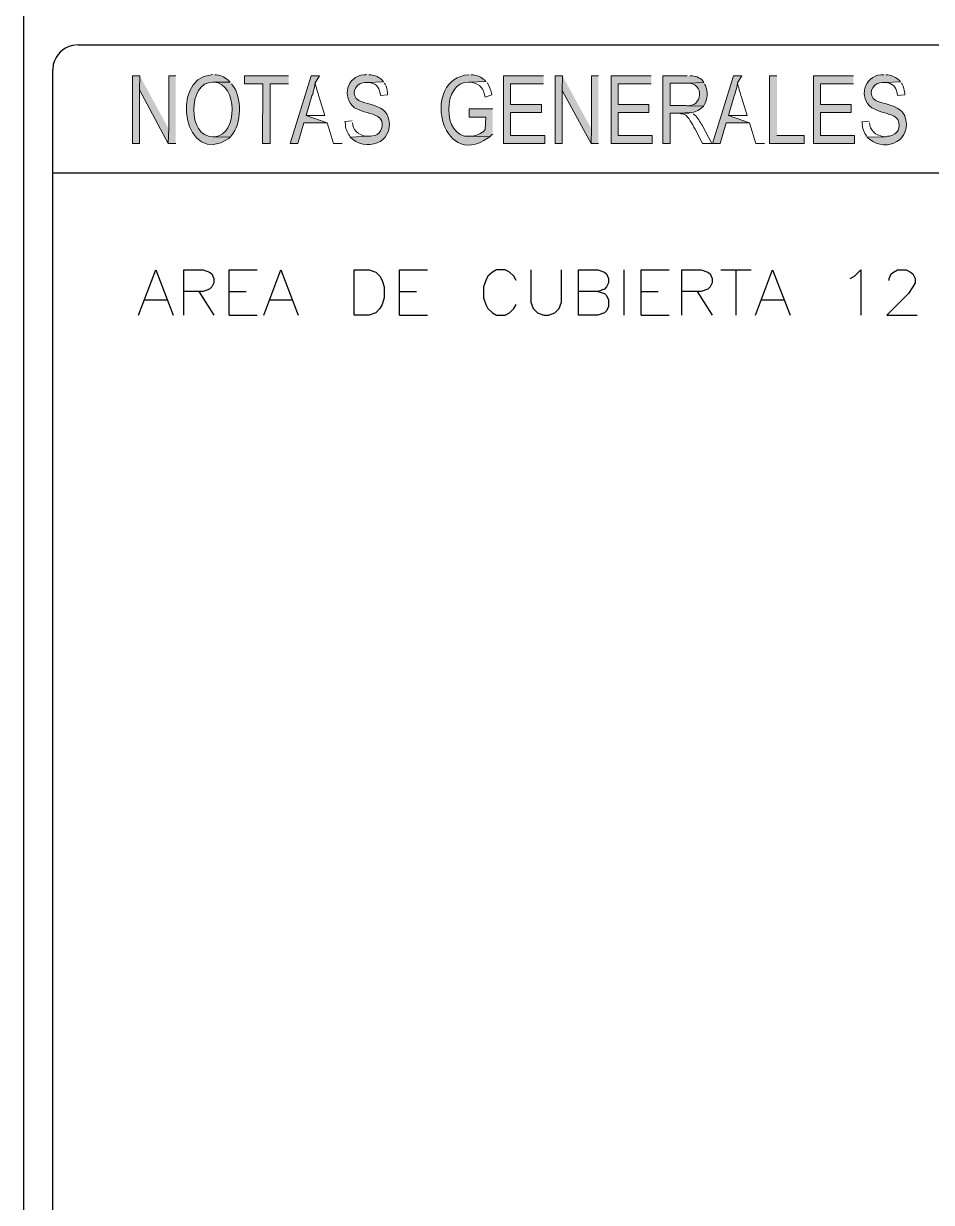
# Model space of a CAD drawing. Header units: millimetres. Extents: x -3 to 3438, y -2371 to 140.
# Drawn here: x 540.78 to 560.1, y 12.81 to 37.92 of the extents above; entities that cross this region are included whole.
import ezdxf

# ---------------------------------------------------------------- set-up
doc = ezdxf.new("R2010")
doc.units = ezdxf.units.MM
doc.layers.add('1- 1', color=1, linetype='Continuous')
doc.layers.add('1- 3', color=3, linetype='Continuous')

msp = doc.modelspace()

# ---------------------------------------------------------------- hatches: boundary and pattern name
at = {"layer": '1- 3'}
for points in [[(543.252, 36.801), (543.094, 36.801), (543.094, 35.364), (543.244, 35.364), (543.244, 36.501)], [(543.252, 36.801), (543.244, 36.501), (543.86, 35.364), (543.868, 35.672)], [(544.018, 36.801), (543.868, 36.801), (543.868, 35.672), (543.86, 35.364), (544.018, 35.364)], [(546.419, 36.801), (545.479, 36.801), (545.479, 36.635), (545.874, 36.635), (545.866, 35.364), (546.024, 35.364), (546.024, 36.635), (546.419, 36.635)], [(547.075, 36.801), (546.901, 36.801), (546.451, 35.364), (546.617, 35.364), (546.743, 35.798), (547.241, 35.798), (546.791, 35.956), (546.917, 36.375), (546.917, 36.383), (546.933, 36.414), (546.949, 36.493), (546.964, 36.533), (546.988, 36.651)], [(551.846, 36.801), (550.993, 36.801), (550.993, 35.364), (551.87, 35.364), (551.87, 35.53), (551.143, 35.53), (551.143, 36.019), (551.799, 36.019), (551.799, 36.193), (551.143, 36.193), (551.143, 36.635), (551.846, 36.635)], [(552.249, 36.801), (552.091, 36.801), (552.091, 35.364), (552.241, 35.364), (552.241, 36.493)], [(552.249, 36.801), (552.241, 36.493), (552.857, 35.364), (552.865, 35.672)], [(553.015, 36.801), (552.865, 36.801), (552.865, 35.672), (552.857, 35.364), (553.015, 35.364)], [(554.137, 36.801), (553.284, 36.801), (553.284, 35.364), (554.16, 35.364), (554.16, 35.53), (553.434, 35.53), (553.434, 36.019), (554.089, 36.019), (554.089, 36.193), (553.434, 36.193), (553.434, 36.635), (554.137, 36.635)], [(556.814, 36.801), (556.656, 36.801), (556.656, 35.364), (557.391, 35.364), (557.391, 35.53), (556.814, 35.53)], [(558.442, 36.801), (557.588, 36.801), (557.588, 35.364), (558.465, 35.364), (558.465, 35.53), (557.739, 35.53), (557.739, 36.019), (558.394, 36.019), (558.394, 36.193), (557.739, 36.193), (557.739, 36.635), (558.442, 36.635)], [(550.764, 36.098), (550.266, 36.098), (550.266, 35.925), (550.614, 35.925), (550.606, 35.656), (550.566, 35.616), (550.535, 35.593), (550.495, 35.577), (550.456, 35.553), (550.416, 35.538), (550.385, 35.53), (550.345, 35.514), (550.266, 35.514), (550.701, 35.506), (550.732, 35.538), (550.764, 35.561)]]:
    msp.add_hatch(color=256, dxfattribs=at).paths.add_polyline_path(points)
h = msp.add_hatch(color=256, dxfattribs=at)
edge = h.paths.add_edge_path()
edge.add_spline(control_points=[(544.808, 36.833), (544.808, 36.833), (544.769, 36.825), (544.769, 36.825), (543.873, 36.736), (544.201, 34.828), (545.148, 35.466), (545.148, 35.466), (545.179, 35.498), (545.179, 35.498), (545.179, 35.498), (544.808, 35.506), (544.808, 35.506), (544.263, 35.481), (544.267, 36.685), (544.808, 36.667), (544.808, 36.667), (545.179, 36.667), (545.179, 36.667), (545.179, 36.667), (545.156, 36.691), (545.156, 36.691), (545.08, 36.756), (544.991, 36.816), (544.887, 36.825), (544.887, 36.825), (544.848, 36.825), (544.848, 36.825)], knot_values=[0, 0, 0, 0, 0.035278, 0.035278, 0.035278, 0.070556, 0.070556, 0.070556, 0.105833, 0.105833, 0.105833, 0.141111, 0.141111, 0.141111, 0.176389, 0.176389, 0.176389, 0.211667, 0.211667, 0.211667, 0.246944, 0.246944, 0.246944, 0.282222, 0.282222, 0.282222, 0.3175, 0.3175, 0.3175, 0.3175], degree=3, periodic=0)
edge.add_line((544.848, 36.825), (544.808, 36.833))
h = msp.add_hatch(color=256, dxfattribs=at)
edge = h.paths.add_edge_path()
edge.add_spline(control_points=[(545.179, 36.667), (545.179, 36.667), (544.808, 36.667), (544.808, 36.667), (544.808, 36.667), (544.832, 36.667), (544.832, 36.667), (545.339, 36.645), (545.345, 35.537), (544.848, 35.506), (544.848, 35.506), (544.808, 35.506), (544.808, 35.506), (544.808, 35.506), (545.179, 35.498), (545.179, 35.498), (545.179, 35.498), (545.203, 35.53), (545.203, 35.53), (545.425, 35.774), (545.431, 36.353), (545.227, 36.604), (545.227, 36.604), (545.203, 36.635), (545.203, 36.635)], knot_values=[0, 0, 0, 0, 0.035278, 0.035278, 0.035278, 0.070556, 0.070556, 0.070556, 0.105833, 0.105833, 0.105833, 0.141111, 0.141111, 0.141111, 0.176389, 0.176389, 0.176389, 0.211667, 0.211667, 0.211667, 0.246944, 0.246944, 0.246944, 0.282222, 0.282222, 0.282222, 0.282222], degree=3, periodic=0)
edge.add_line((545.203, 36.635), (545.179, 36.667))
h = msp.add_hatch(color=256, dxfattribs=at)
edge = h.paths.add_edge_path()
edge.add_spline(control_points=[(548.086, 36.833), (548.086, 36.833), (548.062, 36.825), (548.062, 36.825), (548.062, 36.825), (548.023, 36.825), (548.023, 36.825), (547.662, 36.797), (547.539, 36.341), (547.825, 36.122), (547.825, 36.122), (547.92, 36.075), (547.92, 36.075), (548.046, 36.019), (548.265, 35.995), (548.363, 35.901), (548.363, 35.901), (548.386, 35.869), (548.386, 35.869), (548.386, 35.869), (548.402, 35.838), (548.402, 35.838), (548.446, 35.696), (548.36, 35.532), (548.205, 35.522), (548.205, 35.522), (548.165, 35.514), (548.165, 35.514), (548.165, 35.514), (548.118, 35.514), (548.118, 35.514), (548.118, 35.514), (547.731, 35.498), (547.731, 35.498), (547.731, 35.498), (547.778, 35.451), (547.778, 35.451), (548.162, 35.161), (548.712, 35.455), (548.528, 35.956), (548.528, 35.956), (548.513, 35.988), (548.513, 35.988), (548.513, 35.988), (548.497, 36.004), (548.497, 36.004), (548.497, 36.004), (548.473, 36.035), (548.473, 36.035), (548.376, 36.159), (548.126, 36.2), (547.983, 36.248), (547.983, 36.248), (547.944, 36.264), (547.944, 36.264), (547.944, 36.264), (547.912, 36.28), (547.912, 36.28), (547.746, 36.376), (547.816, 36.63), (547.999, 36.651), (547.999, 36.651), (548.047, 36.659), (548.047, 36.659), (548.047, 36.659), (548.094, 36.659), (548.094, 36.659), (548.094, 36.659), (548.442, 36.675), (548.442, 36.675), (548.442, 36.675), (548.41, 36.707), (548.41, 36.707), (548.355, 36.768), (548.255, 36.815), (548.173, 36.825), (548.173, 36.825), (548.126, 36.825), (548.126, 36.825)], knot_values=[0, 0, 0, 0, 0.035278, 0.035278, 0.035278, 0.070556, 0.070556, 0.070556, 0.105833, 0.105833, 0.105833, 0.141111, 0.141111, 0.141111, 0.176389, 0.176389, 0.176389, 0.211667, 0.211667, 0.211667, 0.246944, 0.246944, 0.246944, 0.282222, 0.282222, 0.282222, 0.3175, 0.3175, 0.3175, 0.352778, 0.352778, 0.352778, 0.388056, 0.388056, 0.388056, 0.423333, 0.423333, 0.423333, 0.458611, 0.458611, 0.458611, 0.493889, 0.493889, 0.493889, 0.529167, 0.529167, 0.529167, 0.564444, 0.564444, 0.564444, 0.599722, 0.599722, 0.599722, 0.635, 0.635, 0.635, 0.670278, 0.670278, 0.670278, 0.705556, 0.705556, 0.705556, 0.740833, 0.740833, 0.740833, 0.776111, 0.776111, 0.776111, 0.811389, 0.811389, 0.811389, 0.846667, 0.846667, 0.846667, 0.881944, 0.881944, 0.881944, 0.917222, 0.917222, 0.917222, 0.917222], degree=3, periodic=0)
edge.add_line((548.126, 36.825), (548.086, 36.833))
h = msp.add_hatch(color=256, dxfattribs=at)
edge = h.paths.add_edge_path()
edge.add_spline(control_points=[(550.266, 36.825), (550.266, 36.825), (550.258, 36.825), (550.258, 36.825), (549.231, 36.758), (549.65, 34.767), (550.669, 35.482), (550.669, 35.482), (550.701, 35.506), (550.701, 35.506), (550.701, 35.506), (550.266, 35.514), (550.266, 35.514), (549.678, 35.47), (549.686, 36.693), (550.258, 36.667), (550.258, 36.667), (550.614, 36.683), (550.614, 36.683), (550.614, 36.683), (550.59, 36.714), (550.59, 36.714), (550.523, 36.77), (550.433, 36.816), (550.345, 36.825), (550.345, 36.825), (550.306, 36.825), (550.306, 36.825)], knot_values=[0, 0, 0, 0, 0.035278, 0.035278, 0.035278, 0.070556, 0.070556, 0.070556, 0.105833, 0.105833, 0.105833, 0.141111, 0.141111, 0.141111, 0.176389, 0.176389, 0.176389, 0.211667, 0.211667, 0.211667, 0.246944, 0.246944, 0.246944, 0.282222, 0.282222, 0.282222, 0.3175, 0.3175, 0.3175, 0.3175], degree=3, periodic=0)
edge.add_line((550.306, 36.825), (550.266, 36.825))
h = msp.add_hatch(color=256, dxfattribs=at)
edge = h.paths.add_edge_path()
edge.add_spline(control_points=[(554.903, 36.801), (554.903, 36.801), (554.382, 36.801), (554.382, 36.801), (554.382, 36.801), (554.382, 35.364), (554.382, 35.364), (554.382, 35.364), (554.539, 35.364), (554.539, 35.364), (554.539, 35.364), (554.539, 36.004), (554.539, 36.004), (554.539, 36.004), (554.721, 36.004), (554.721, 36.004), (554.921, 36.005), (555.099, 35.997), (555.242, 36.146), (555.242, 36.146), (555.25, 36.154), (555.25, 36.154), (555.25, 36.154), (554.539, 36.169), (554.539, 36.169), (554.539, 36.169), (554.539, 36.643), (554.539, 36.643), (554.539, 36.643), (554.911, 36.643), (554.911, 36.643), (554.911, 36.643), (555.258, 36.659), (555.258, 36.659), (555.258, 36.659), (555.211, 36.722), (555.211, 36.722), (555.211, 36.722), (555.179, 36.746), (555.179, 36.746), (555.179, 36.746), (555.148, 36.762), (555.148, 36.762), (555.148, 36.762), (555.14, 36.762), (555.14, 36.762), (555.14, 36.762), (555.116, 36.778), (555.116, 36.778), (555.116, 36.778), (555.085, 36.786), (555.085, 36.786), (555.085, 36.786), (555.045, 36.793), (555.045, 36.793), (555.045, 36.793), (555.006, 36.801), (555.006, 36.801), (555.006, 36.801), (554.958, 36.801), (554.958, 36.801)], knot_values=[0, 0, 0, 0, 0.035278, 0.035278, 0.035278, 0.070556, 0.070556, 0.070556, 0.105833, 0.105833, 0.105833, 0.141111, 0.141111, 0.141111, 0.176389, 0.176389, 0.176389, 0.211667, 0.211667, 0.211667, 0.246944, 0.246944, 0.246944, 0.282222, 0.282222, 0.282222, 0.3175, 0.3175, 0.3175, 0.352778, 0.352778, 0.352778, 0.388056, 0.388056, 0.388056, 0.423333, 0.423333, 0.423333, 0.458611, 0.458611, 0.458611, 0.493889, 0.493889, 0.493889, 0.529167, 0.529167, 0.529167, 0.564444, 0.564444, 0.564444, 0.599722, 0.599722, 0.599722, 0.635, 0.635, 0.635, 0.670278, 0.670278, 0.670278, 0.705556, 0.705556, 0.705556, 0.705556], degree=3, periodic=0)
edge.add_line((554.958, 36.801), (554.903, 36.801))
h = msp.add_hatch(color=256, dxfattribs=at)
edge = h.paths.add_edge_path()
edge.add_spline(control_points=[(555.258, 36.659), (555.258, 36.659), (554.911, 36.643), (554.911, 36.643), (554.911, 36.643), (554.919, 36.643), (554.919, 36.643), (555.266, 36.665), (555.245, 36.115), (554.871, 36.169), (554.871, 36.169), (554.539, 36.169), (554.539, 36.169), (554.539, 36.169), (555.25, 36.154), (555.25, 36.154), (555.25, 36.154), (555.266, 36.185), (555.266, 36.185), (555.341, 36.306), (555.347, 36.467), (555.29, 36.596), (555.29, 36.596), (555.274, 36.628), (555.274, 36.628)], knot_values=[0, 0, 0, 0, 0.035278, 0.035278, 0.035278, 0.070556, 0.070556, 0.070556, 0.105833, 0.105833, 0.105833, 0.141111, 0.141111, 0.141111, 0.176389, 0.176389, 0.176389, 0.211667, 0.211667, 0.211667, 0.246944, 0.246944, 0.246944, 0.282222, 0.282222, 0.282222, 0.282222], degree=3, periodic=0)
edge.add_line((555.274, 36.628), (555.258, 36.659))
h = msp.add_hatch(color=256, dxfattribs=at)
edge = h.paths.add_edge_path()
edge.add_spline(control_points=[(556.064, 36.801), (556.064, 36.801), (555.89, 36.801), (555.89, 36.801), (555.89, 36.801), (555.44, 35.364), (555.44, 35.364), (555.44, 35.364), (555.606, 35.364), (555.606, 35.364), (555.606, 35.364), (555.732, 35.798), (555.732, 35.798), (555.732, 35.798), (556.23, 35.798), (556.23, 35.798), (556.23, 35.798), (555.78, 35.956), (555.78, 35.956), (555.78, 35.956), (555.906, 36.375), (555.906, 36.375), (555.927, 36.435), (555.956, 36.548), (555.969, 36.612), (555.969, 36.612), (555.977, 36.651), (555.977, 36.651)], knot_values=[0, 0, 0, 0, 0.035278, 0.035278, 0.035278, 0.070556, 0.070556, 0.070556, 0.105833, 0.105833, 0.105833, 0.141111, 0.141111, 0.141111, 0.176389, 0.176389, 0.176389, 0.211667, 0.211667, 0.211667, 0.246944, 0.246944, 0.246944, 0.282222, 0.282222, 0.282222, 0.3175, 0.3175, 0.3175, 0.3175], degree=3, periodic=0)
edge.add_line((555.977, 36.651), (556.064, 36.801))
h = msp.add_hatch(color=256, dxfattribs=at)
edge = h.paths.add_edge_path()
edge.add_spline(control_points=[(559.089, 36.825), (559.089, 36.825), (559.026, 36.825), (559.026, 36.825), (558.669, 36.791), (558.54, 36.336), (558.829, 36.122), (558.829, 36.122), (558.923, 36.075), (558.923, 36.075), (559.049, 36.017), (559.227, 35.997), (559.334, 35.925), (559.334, 35.925), (559.389, 35.869), (559.389, 35.869), (559.461, 35.697), (559.385, 35.561), (559.208, 35.514), (559.208, 35.514), (559.168, 35.514), (559.168, 35.514), (559.168, 35.514), (559.121, 35.506), (559.121, 35.506), (559.121, 35.506), (558.734, 35.498), (558.734, 35.498), (558.734, 35.498), (558.765, 35.466), (558.765, 35.466), (558.765, 35.466), (558.781, 35.451), (558.781, 35.451), (559.152, 35.16), (559.715, 35.444), (559.532, 35.948), (559.532, 35.948), (559.516, 35.988), (559.516, 35.988), (559.516, 35.988), (559.5, 36.004), (559.5, 36.004), (559.5, 36.004), (559.476, 36.035), (559.476, 36.035), (559.354, 36.168), (559.151, 36.194), (558.987, 36.248), (558.987, 36.248), (558.947, 36.264), (558.947, 36.264), (558.947, 36.264), (558.915, 36.28), (558.915, 36.28), (558.749, 36.376), (558.819, 36.63), (559.002, 36.651), (559.002, 36.651), (559.05, 36.659), (559.05, 36.659), (559.05, 36.659), (559.097, 36.659), (559.097, 36.659), (559.097, 36.659), (559.445, 36.675), (559.445, 36.675), (559.445, 36.675), (559.413, 36.707), (559.413, 36.707), (559.345, 36.78), (559.269, 36.8), (559.176, 36.825), (559.176, 36.825), (559.129, 36.825), (559.129, 36.825)], knot_values=[0, 0, 0, 0, 0.035278, 0.035278, 0.035278, 0.070556, 0.070556, 0.070556, 0.105833, 0.105833, 0.105833, 0.141111, 0.141111, 0.141111, 0.176389, 0.176389, 0.176389, 0.211667, 0.211667, 0.211667, 0.246944, 0.246944, 0.246944, 0.282222, 0.282222, 0.282222, 0.3175, 0.3175, 0.3175, 0.352778, 0.352778, 0.352778, 0.388056, 0.388056, 0.388056, 0.423333, 0.423333, 0.423333, 0.458611, 0.458611, 0.458611, 0.493889, 0.493889, 0.493889, 0.529167, 0.529167, 0.529167, 0.564444, 0.564444, 0.564444, 0.599722, 0.599722, 0.599722, 0.635, 0.635, 0.635, 0.670278, 0.670278, 0.670278, 0.705556, 0.705556, 0.705556, 0.740833, 0.740833, 0.740833, 0.776111, 0.776111, 0.776111, 0.811389, 0.811389, 0.811389, 0.846667, 0.846667, 0.846667, 0.881944, 0.881944, 0.881944, 0.881944], degree=3, periodic=0)
edge.add_line((559.129, 36.825), (559.089, 36.825))

# ---------------------------------------------------------------- linework, layer by layer
at = {"layer": '1- 1', "lineweight": 25}
msp.add_lwpolyline([(540.78, 137.749), (540.78, -73.649)], dxfattribs=at)
at = {"layer": '1- 3', "lineweight": 25}
for points in [[(541.941, 37.465), (583.386, 37.465)], [(541.396, 36.928), (541.396, -44.897)], [(541.396, 34.74), (583.923, 34.74)], [(543.228, 31.707), (543.592, 32.67), (543.963, 31.707)], [(544.192, 31.707), (544.192, 32.67), (544.603, 32.67), (544.737, 32.623), (544.784, 32.583), (544.832, 32.489), (544.832, 32.394), (544.784, 32.307), (544.737, 32.259), (544.603, 32.212), (544.192, 32.212)], [(545.156, 31.707), (545.156, 32.67), (545.748, 32.67)], [(545.89, 31.707), (546.254, 32.67), (546.625, 31.707)], [(547.818, 31.707), (547.818, 32.67), (548.133, 32.67), (548.276, 32.623), (548.363, 32.536), (548.41, 32.441), (548.457, 32.307), (548.457, 32.078), (548.41, 31.936), (548.363, 31.849), (548.276, 31.754), (548.133, 31.707), (547.818, 31.707)], [(548.781, 31.707), (548.781, 32.67), (549.374, 32.67)], [(551.261, 32.441), (551.214, 32.536), (551.119, 32.623), (551.032, 32.67), (550.843, 32.67), (550.756, 32.623), (550.661, 32.536), (550.614, 32.441), (550.566, 32.307), (550.566, 32.078), (550.614, 31.936), (550.661, 31.849), (550.756, 31.754), (550.843, 31.707), (551.032, 31.707), (551.119, 31.754), (551.214, 31.849), (551.261, 31.936)], [(551.577, 32.67), (551.577, 31.983), (551.625, 31.849), (551.72, 31.754), (551.854, 31.707), (551.949, 31.707), (552.083, 31.754), (552.178, 31.849), (552.225, 31.983), (552.225, 32.67)], [(552.588, 31.707), (552.588, 32.67), (552.999, 32.67), (553.141, 32.623), (553.189, 32.583), (553.228, 32.489), (553.228, 32.394), (553.189, 32.307), (553.141, 32.259), (552.999, 32.212), (552.588, 32.212)], [(553.552, 32.67), (553.552, 31.707)], [(553.923, 31.707), (553.923, 32.67), (554.516, 32.67)], [(554.792, 31.707), (554.792, 32.67), (555.203, 32.67), (555.345, 32.623), (555.393, 32.583), (555.432, 32.489), (555.432, 32.394), (555.393, 32.307), (555.345, 32.259), (555.203, 32.212), (554.792, 32.212)], [(555.622, 32.67), (556.261, 32.67)], [(555.938, 32.67), (555.938, 31.707)], [(556.356, 31.707), (556.72, 32.67), (557.091, 31.707)], [(558.37, 32.489), (558.465, 32.536), (558.6, 32.67), (558.6, 31.707)], [(559.2, 32.441), (559.2, 32.489), (559.247, 32.583), (559.295, 32.623), (559.382, 32.67), (559.563, 32.67), (559.658, 32.623), (559.705, 32.583), (559.753, 32.489), (559.753, 32.394), (559.705, 32.307), (559.611, 32.165), (559.152, 31.707), (559.8, 31.707)], [(544.508, 32.212), (544.832, 31.707)], [(545.156, 32.212), (545.519, 32.212)], [(548.781, 32.212), (549.145, 32.212)], [(552.999, 32.212), (553.141, 32.165), (553.189, 32.125), (553.228, 32.03), (553.228, 31.888), (553.189, 31.801), (553.141, 31.754), (552.999, 31.707), (552.588, 31.707)], [(553.923, 32.212), (554.287, 32.212)], [(555.116, 32.212), (555.432, 31.707)], [(543.363, 32.03), (543.821, 32.03)], [(546.024, 32.03), (546.483, 32.03)], [(556.491, 32.03), (556.949, 32.03)], [(545.156, 31.707), (545.748, 31.707)], [(548.781, 31.707), (549.374, 31.707)], [(553.923, 31.707), (554.516, 31.707)]]:
    msp.add_lwpolyline(points, dxfattribs=at)
at = {"layer": '1- 3', "lineweight": 0}
for points in [[(543.252, 36.801), (543.094, 36.801), (543.094, 35.364), (543.244, 35.364), (543.244, 36.501)], [(543.252, 36.801), (543.244, 36.501), (543.86, 35.364), (543.868, 35.672)], [(544.018, 36.801), (543.868, 36.801), (543.868, 35.672), (543.86, 35.364), (544.018, 35.364)], [(546.419, 36.801), (545.479, 36.801), (545.479, 36.635), (545.874, 36.635), (545.866, 35.364), (546.024, 35.364), (546.024, 36.635), (546.419, 36.635)], [(547.075, 36.801), (546.901, 36.801), (546.451, 35.364), (546.617, 35.364), (546.743, 35.798), (547.241, 35.798), (546.791, 35.956), (546.917, 36.375), (546.917, 36.383), (546.933, 36.414), (546.949, 36.493), (546.964, 36.533), (546.988, 36.651)], [(551.846, 36.801), (550.993, 36.801), (550.993, 35.364), (551.87, 35.364), (551.87, 35.53), (551.143, 35.53), (551.143, 36.019), (551.799, 36.019), (551.799, 36.193), (551.143, 36.193), (551.143, 36.635), (551.846, 36.635)], [(552.249, 36.801), (552.091, 36.801), (552.091, 35.364), (552.241, 35.364), (552.241, 36.493)], [(552.249, 36.801), (552.241, 36.493), (552.857, 35.364), (552.865, 35.672)], [(553.015, 36.801), (552.865, 36.801), (552.865, 35.672), (552.857, 35.364), (553.015, 35.364)], [(554.137, 36.801), (553.284, 36.801), (553.284, 35.364), (554.16, 35.364), (554.16, 35.53), (553.434, 35.53), (553.434, 36.019), (554.089, 36.019), (554.089, 36.193), (553.434, 36.193), (553.434, 36.635), (554.137, 36.635)], [(556.814, 36.801), (556.656, 36.801), (556.656, 35.364), (557.391, 35.364), (557.391, 35.53), (556.814, 35.53)], [(558.442, 36.801), (557.588, 36.801), (557.588, 35.364), (558.465, 35.364), (558.465, 35.53), (557.739, 35.53), (557.739, 36.019), (558.394, 36.019), (558.394, 36.193), (557.739, 36.193), (557.739, 36.635), (558.442, 36.635)], [(550.764, 36.098), (550.266, 36.098), (550.266, 35.925), (550.614, 35.925), (550.606, 35.656), (550.566, 35.616), (550.535, 35.593), (550.495, 35.577), (550.456, 35.553), (550.416, 35.538), (550.385, 35.53), (550.345, 35.514), (550.266, 35.514), (550.701, 35.506), (550.732, 35.538), (550.764, 35.561)]]:
    msp.add_lwpolyline(points, dxfattribs=at)
at = {"layer": '1- 3', "lineweight": 25}
msp.add_open_spline([(541.941, 37.465), (541.941, 37.465), (541.822, 37.449), (541.822, 37.449), (541.598, 37.397), (541.48, 37.26), (541.412, 37.046), (541.412, 37.046), (541.404, 36.928), (541.404, 36.928)], degree=3, knots=[0, 0, 0, 0, 1, 1, 1, 2, 2, 2, 3, 3, 3, 3], dxfattribs=at)
at = {"layer": '1- 3', "lineweight": 0}
for points, knots in [([(544.808, 36.833), (544.808, 36.833), (544.769, 36.825), (544.769, 36.825), (543.873, 36.736), (544.201, 34.828), (545.148, 35.466), (545.148, 35.466), (545.179, 35.498), (545.179, 35.498), (545.179, 35.498), (544.808, 35.506), (544.808, 35.506), (544.263, 35.481), (544.267, 36.685), (544.808, 36.667), (544.808, 36.667), (545.179, 36.667), (545.179, 36.667), (545.179, 36.667), (545.156, 36.691), (545.156, 36.691), (545.08, 36.756), (544.991, 36.816), (544.887, 36.825), (544.887, 36.825), (544.848, 36.825), (544.848, 36.825)], [0, 0, 0, 0, 1, 1, 1, 2, 2, 2, 3, 3, 3, 4, 4, 4, 5, 5, 5, 6, 6, 6, 7, 7, 7, 8, 8, 8, 9, 9, 9, 9]), ([(545.179, 36.667), (545.179, 36.667), (544.808, 36.667), (544.808, 36.667), (544.808, 36.667), (544.832, 36.667), (544.832, 36.667), (545.339, 36.645), (545.345, 35.537), (544.848, 35.506), (544.848, 35.506), (544.808, 35.506), (544.808, 35.506), (544.808, 35.506), (545.179, 35.498), (545.179, 35.498), (545.179, 35.498), (545.203, 35.53), (545.203, 35.53), (545.425, 35.774), (545.431, 36.353), (545.227, 36.604), (545.227, 36.604), (545.203, 36.635), (545.203, 36.635)], [0, 0, 0, 0, 1, 1, 1, 2, 2, 2, 3, 3, 3, 4, 4, 4, 5, 5, 5, 6, 6, 6, 7, 7, 7, 8, 8, 8, 8]), ([(547.075, 36.801), (547.075, 36.801), (546.988, 36.651), (546.988, 36.651), (546.992, 36.575), (547.049, 36.439), (547.067, 36.351), (547.067, 36.351), (547.194, 35.956), (547.194, 35.956), (547.194, 35.956), (546.791, 35.956), (546.791, 35.956), (546.791, 35.956), (547.241, 35.798), (547.241, 35.798), (547.241, 35.798), (547.375, 35.364), (547.375, 35.364), (547.375, 35.364), (547.557, 35.364), (547.557, 35.364)], [0, 0, 0, 0, 1, 1, 1, 2, 2, 2, 3, 3, 3, 4, 4, 4, 5, 5, 5, 6, 6, 6, 7, 7, 7, 7]), ([(548.086, 36.833), (548.086, 36.833), (548.062, 36.825), (548.062, 36.825), (548.062, 36.825), (548.023, 36.825), (548.023, 36.825), (547.662, 36.797), (547.539, 36.341), (547.825, 36.122), (547.825, 36.122), (547.92, 36.075), (547.92, 36.075), (548.046, 36.019), (548.265, 35.995), (548.363, 35.901), (548.363, 35.901), (548.386, 35.869), (548.386, 35.869), (548.386, 35.869), (548.402, 35.838), (548.402, 35.838), (548.446, 35.696), (548.36, 35.532), (548.205, 35.522), (548.205, 35.522), (548.165, 35.514), (548.165, 35.514), (548.165, 35.514), (548.118, 35.514), (548.118, 35.514), (548.118, 35.514), (547.731, 35.498), (547.731, 35.498), (547.731, 35.498), (547.778, 35.451), (547.778, 35.451), (548.162, 35.161), (548.712, 35.455), (548.528, 35.956), (548.528, 35.956), (548.513, 35.988), (548.513, 35.988), (548.513, 35.988), (548.497, 36.004), (548.497, 36.004), (548.497, 36.004), (548.473, 36.035), (548.473, 36.035), (548.376, 36.159), (548.126, 36.2), (547.983, 36.248), (547.983, 36.248), (547.944, 36.264), (547.944, 36.264), (547.944, 36.264), (547.912, 36.28), (547.912, 36.28), (547.746, 36.376), (547.816, 36.63), (547.999, 36.651), (547.999, 36.651), (548.047, 36.659), (548.047, 36.659), (548.047, 36.659), (548.094, 36.659), (548.094, 36.659), (548.094, 36.659), (548.442, 36.675), (548.442, 36.675), (548.442, 36.675), (548.41, 36.707), (548.41, 36.707), (548.355, 36.768), (548.255, 36.815), (548.173, 36.825), (548.173, 36.825), (548.126, 36.825), (548.126, 36.825)], [0, 0, 0, 0, 1, 1, 1, 2, 2, 2, 3, 3, 3, 4, 4, 4, 5, 5, 5, 6, 6, 6, 7, 7, 7, 8, 8, 8, 9, 9, 9, 10, 10, 10, 11, 11, 11, 12, 12, 12, 13, 13, 13, 14, 14, 14, 15, 15, 15, 16, 16, 16, 17, 17, 17, 18, 18, 18, 19, 19, 19, 20, 20, 20, 21, 21, 21, 22, 22, 22, 23, 23, 23, 24, 24, 24, 25, 25, 25, 26, 26, 26, 26]), ([(548.442, 36.675), (548.442, 36.675), (548.094, 36.659), (548.094, 36.659), (548.094, 36.659), (548.118, 36.659), (548.118, 36.659), (548.264, 36.655), (548.344, 36.573), (548.37, 36.43), (548.37, 36.43), (548.378, 36.383), (548.378, 36.383), (548.378, 36.383), (548.528, 36.398), (548.528, 36.398), (548.528, 36.398), (548.528, 36.438), (548.528, 36.438), (548.516, 36.512), (548.511, 36.561), (548.473, 36.628), (548.473, 36.628), (548.457, 36.643), (548.457, 36.643)], [0, 0, 0, 0, 1, 1, 1, 2, 2, 2, 3, 3, 3, 4, 4, 4, 5, 5, 5, 6, 6, 6, 7, 7, 7, 8, 8, 8, 8]), ([(550.266, 36.825), (550.266, 36.825), (550.258, 36.825), (550.258, 36.825), (549.231, 36.758), (549.65, 34.767), (550.669, 35.482), (550.669, 35.482), (550.701, 35.506), (550.701, 35.506), (550.701, 35.506), (550.266, 35.514), (550.266, 35.514), (549.678, 35.47), (549.686, 36.693), (550.258, 36.667), (550.258, 36.667), (550.614, 36.683), (550.614, 36.683), (550.614, 36.683), (550.59, 36.714), (550.59, 36.714), (550.523, 36.77), (550.433, 36.816), (550.345, 36.825), (550.345, 36.825), (550.306, 36.825), (550.306, 36.825)], [0, 0, 0, 0, 1, 1, 1, 2, 2, 2, 3, 3, 3, 4, 4, 4, 5, 5, 5, 6, 6, 6, 7, 7, 7, 8, 8, 8, 9, 9, 9, 9]), ([(550.614, 36.683), (550.614, 36.683), (550.258, 36.667), (550.258, 36.667), (550.258, 36.667), (550.266, 36.667), (550.266, 36.667), (550.42, 36.668), (550.573, 36.558), (550.59, 36.398), (550.59, 36.398), (550.606, 36.351), (550.606, 36.351), (550.606, 36.351), (550.748, 36.398), (550.748, 36.398), (550.748, 36.398), (550.74, 36.43), (550.74, 36.43), (550.707, 36.525), (550.709, 36.55), (550.653, 36.643), (550.653, 36.643), (550.645, 36.659), (550.645, 36.659)], [0, 0, 0, 0, 1, 1, 1, 2, 2, 2, 3, 3, 3, 4, 4, 4, 5, 5, 5, 6, 6, 6, 7, 7, 7, 8, 8, 8, 8]), ([(554.903, 36.801), (554.903, 36.801), (554.382, 36.801), (554.382, 36.801), (554.382, 36.801), (554.382, 35.364), (554.382, 35.364), (554.382, 35.364), (554.539, 35.364), (554.539, 35.364), (554.539, 35.364), (554.539, 36.004), (554.539, 36.004), (554.539, 36.004), (554.721, 36.004), (554.721, 36.004), (554.921, 36.005), (555.099, 35.997), (555.242, 36.146), (555.242, 36.146), (555.25, 36.154), (555.25, 36.154), (555.25, 36.154), (554.539, 36.169), (554.539, 36.169), (554.539, 36.169), (554.539, 36.643), (554.539, 36.643), (554.539, 36.643), (554.911, 36.643), (554.911, 36.643), (554.911, 36.643), (555.258, 36.659), (555.258, 36.659), (555.258, 36.659), (555.211, 36.722), (555.211, 36.722), (555.211, 36.722), (555.179, 36.746), (555.179, 36.746), (555.179, 36.746), (555.148, 36.762), (555.148, 36.762), (555.148, 36.762), (555.14, 36.762), (555.14, 36.762), (555.14, 36.762), (555.116, 36.778), (555.116, 36.778), (555.116, 36.778), (555.085, 36.786), (555.085, 36.786), (555.085, 36.786), (555.045, 36.793), (555.045, 36.793), (555.045, 36.793), (555.006, 36.801), (555.006, 36.801), (555.006, 36.801), (554.958, 36.801), (554.958, 36.801)], [0, 0, 0, 0, 1, 1, 1, 2, 2, 2, 3, 3, 3, 4, 4, 4, 5, 5, 5, 6, 6, 6, 7, 7, 7, 8, 8, 8, 9, 9, 9, 10, 10, 10, 11, 11, 11, 12, 12, 12, 13, 13, 13, 14, 14, 14, 15, 15, 15, 16, 16, 16, 17, 17, 17, 18, 18, 18, 19, 19, 19, 20, 20, 20, 20]), ([(555.258, 36.659), (555.258, 36.659), (554.911, 36.643), (554.911, 36.643), (554.911, 36.643), (554.919, 36.643), (554.919, 36.643), (555.266, 36.665), (555.245, 36.115), (554.871, 36.169), (554.871, 36.169), (554.539, 36.169), (554.539, 36.169), (554.539, 36.169), (555.25, 36.154), (555.25, 36.154), (555.25, 36.154), (555.266, 36.185), (555.266, 36.185), (555.341, 36.306), (555.347, 36.467), (555.29, 36.596), (555.29, 36.596), (555.274, 36.628), (555.274, 36.628)], [0, 0, 0, 0, 1, 1, 1, 2, 2, 2, 3, 3, 3, 4, 4, 4, 5, 5, 5, 6, 6, 6, 7, 7, 7, 8, 8, 8, 8]), ([(556.064, 36.801), (556.064, 36.801), (555.89, 36.801), (555.89, 36.801), (555.89, 36.801), (555.44, 35.364), (555.44, 35.364), (555.44, 35.364), (555.606, 35.364), (555.606, 35.364), (555.606, 35.364), (555.732, 35.798), (555.732, 35.798), (555.732, 35.798), (556.23, 35.798), (556.23, 35.798), (556.23, 35.798), (555.78, 35.956), (555.78, 35.956), (555.78, 35.956), (555.906, 36.375), (555.906, 36.375), (555.927, 36.435), (555.956, 36.548), (555.969, 36.612), (555.969, 36.612), (555.977, 36.651), (555.977, 36.651)], [0, 0, 0, 0, 1, 1, 1, 2, 2, 2, 3, 3, 3, 4, 4, 4, 5, 5, 5, 6, 6, 6, 7, 7, 7, 8, 8, 8, 9, 9, 9, 9]), ([(556.064, 36.801), (556.064, 36.801), (555.977, 36.651), (555.977, 36.651), (555.981, 36.575), (556.038, 36.439), (556.056, 36.351), (556.056, 36.351), (556.182, 35.956), (556.182, 35.956), (556.182, 35.956), (555.78, 35.956), (555.78, 35.956), (555.78, 35.956), (556.23, 35.798), (556.23, 35.798), (556.23, 35.798), (556.364, 35.364), (556.364, 35.364), (556.364, 35.364), (556.546, 35.364), (556.546, 35.364)], [0, 0, 0, 0, 1, 1, 1, 2, 2, 2, 3, 3, 3, 4, 4, 4, 5, 5, 5, 6, 6, 6, 7, 7, 7, 7]), ([(559.089, 36.825), (559.089, 36.825), (559.026, 36.825), (559.026, 36.825), (558.669, 36.791), (558.54, 36.336), (558.829, 36.122), (558.829, 36.122), (558.923, 36.075), (558.923, 36.075), (559.049, 36.017), (559.227, 35.997), (559.334, 35.925), (559.334, 35.925), (559.389, 35.869), (559.389, 35.869), (559.461, 35.697), (559.385, 35.561), (559.208, 35.514), (559.208, 35.514), (559.168, 35.514), (559.168, 35.514), (559.168, 35.514), (559.121, 35.506), (559.121, 35.506), (559.121, 35.506), (558.734, 35.498), (558.734, 35.498), (558.734, 35.498), (558.765, 35.466), (558.765, 35.466), (558.765, 35.466), (558.781, 35.451), (558.781, 35.451), (559.152, 35.16), (559.715, 35.444), (559.532, 35.948), (559.532, 35.948), (559.516, 35.988), (559.516, 35.988), (559.516, 35.988), (559.5, 36.004), (559.5, 36.004), (559.5, 36.004), (559.476, 36.035), (559.476, 36.035), (559.354, 36.168), (559.151, 36.194), (558.987, 36.248), (558.987, 36.248), (558.947, 36.264), (558.947, 36.264), (558.947, 36.264), (558.915, 36.28), (558.915, 36.28), (558.749, 36.376), (558.819, 36.63), (559.002, 36.651), (559.002, 36.651), (559.05, 36.659), (559.05, 36.659), (559.05, 36.659), (559.097, 36.659), (559.097, 36.659), (559.097, 36.659), (559.445, 36.675), (559.445, 36.675), (559.445, 36.675), (559.413, 36.707), (559.413, 36.707), (559.345, 36.78), (559.269, 36.8), (559.176, 36.825), (559.176, 36.825), (559.129, 36.825), (559.129, 36.825)], [0, 0, 0, 0, 1, 1, 1, 2, 2, 2, 3, 3, 3, 4, 4, 4, 5, 5, 5, 6, 6, 6, 7, 7, 7, 8, 8, 8, 9, 9, 9, 10, 10, 10, 11, 11, 11, 12, 12, 12, 13, 13, 13, 14, 14, 14, 15, 15, 15, 16, 16, 16, 17, 17, 17, 18, 18, 18, 19, 19, 19, 20, 20, 20, 21, 21, 21, 22, 22, 22, 23, 23, 23, 24, 24, 24, 25, 25, 25, 25]), ([(559.445, 36.675), (559.445, 36.675), (559.097, 36.659), (559.097, 36.659), (559.097, 36.659), (559.121, 36.659), (559.121, 36.659), (559.271, 36.647), (559.345, 36.576), (559.374, 36.43), (559.374, 36.43), (559.382, 36.383), (559.382, 36.383), (559.382, 36.383), (559.532, 36.398), (559.532, 36.398), (559.532, 36.398), (559.532, 36.438), (559.532, 36.438), (559.514, 36.515), (559.517, 36.557), (559.476, 36.628), (559.476, 36.628), (559.461, 36.643), (559.461, 36.643)], [0, 0, 0, 0, 1, 1, 1, 2, 2, 2, 3, 3, 3, 4, 4, 4, 5, 5, 5, 6, 6, 6, 7, 7, 7, 8, 8, 8, 8]), ([(554.998, 36.019), (554.998, 36.019), (554.721, 36.004), (554.721, 36.004), (554.721, 36.004), (554.729, 36.004), (554.729, 36.004), (554.729, 36.004), (554.769, 35.996), (554.769, 35.996), (554.769, 35.996), (554.808, 35.996), (554.808, 35.996), (554.808, 35.996), (554.84, 35.98), (554.84, 35.98), (554.84, 35.98), (554.871, 35.964), (554.871, 35.964), (554.871, 35.964), (554.934, 35.901), (554.934, 35.901), (554.934, 35.901), (554.942, 35.885), (554.942, 35.885), (554.977, 35.827), (555.015, 35.773), (555.045, 35.711), (555.045, 35.711), (555.069, 35.664), (555.069, 35.664), (555.069, 35.664), (555.227, 35.364), (555.227, 35.364), (555.227, 35.364), (555.424, 35.364), (555.424, 35.364), (555.424, 35.364), (555.219, 35.751), (555.219, 35.751), (555.174, 35.829), (555.127, 35.909), (555.061, 35.972), (555.061, 35.972), (555.029, 35.996), (555.029, 35.996)], [0, 0, 0, 0, 1, 1, 1, 2, 2, 2, 3, 3, 3, 4, 4, 4, 5, 5, 5, 6, 6, 6, 7, 7, 7, 8, 8, 8, 9, 9, 9, 10, 10, 10, 11, 11, 11, 12, 12, 12, 13, 13, 13, 14, 14, 14, 15, 15, 15, 15]), ([(547.77, 35.846), (547.77, 35.846), (547.62, 35.83), (547.62, 35.83), (547.62, 35.83), (547.628, 35.782), (547.628, 35.782), (547.625, 35.694), (547.661, 35.599), (547.715, 35.53), (547.715, 35.53), (547.731, 35.498), (547.731, 35.498), (547.731, 35.498), (548.118, 35.514), (548.118, 35.514), (548.118, 35.514), (548.094, 35.514), (548.094, 35.514), (547.973, 35.504), (547.802, 35.62), (547.786, 35.751), (547.786, 35.751), (547.778, 35.798), (547.778, 35.798)], [0, 0, 0, 0, 1, 1, 1, 2, 2, 2, 3, 3, 3, 4, 4, 4, 5, 5, 5, 6, 6, 6, 7, 7, 7, 8, 8, 8, 8]), ([(558.773, 35.838), (558.773, 35.838), (558.623, 35.822), (558.623, 35.822), (558.623, 35.822), (558.631, 35.782), (558.631, 35.782), (558.62, 35.71), (558.675, 35.577), (558.718, 35.522), (558.718, 35.522), (558.734, 35.498), (558.734, 35.498), (558.734, 35.498), (559.121, 35.506), (559.121, 35.506), (559.121, 35.506), (559.097, 35.506), (559.097, 35.506), (559.097, 35.506), (559.018, 35.522), (559.018, 35.522), (559.018, 35.522), (558.979, 35.538), (558.979, 35.538), (558.979, 35.538), (558.947, 35.545), (558.947, 35.545), (558.947, 35.545), (558.947, 35.553), (558.947, 35.553), (558.947, 35.553), (558.908, 35.569), (558.908, 35.569), (558.857, 35.619), (558.796, 35.675), (558.789, 35.751), (558.789, 35.751), (558.781, 35.798), (558.781, 35.798)], [0, 0, 0, 0, 1, 1, 1, 2, 2, 2, 3, 3, 3, 4, 4, 4, 5, 5, 5, 6, 6, 6, 7, 7, 7, 8, 8, 8, 9, 9, 9, 10, 10, 10, 11, 11, 11, 12, 12, 12, 13, 13, 13, 13])]:
    msp.add_open_spline(points, degree=3, knots=knots, dxfattribs=at)

doc.saveas('drawing.dxf')
